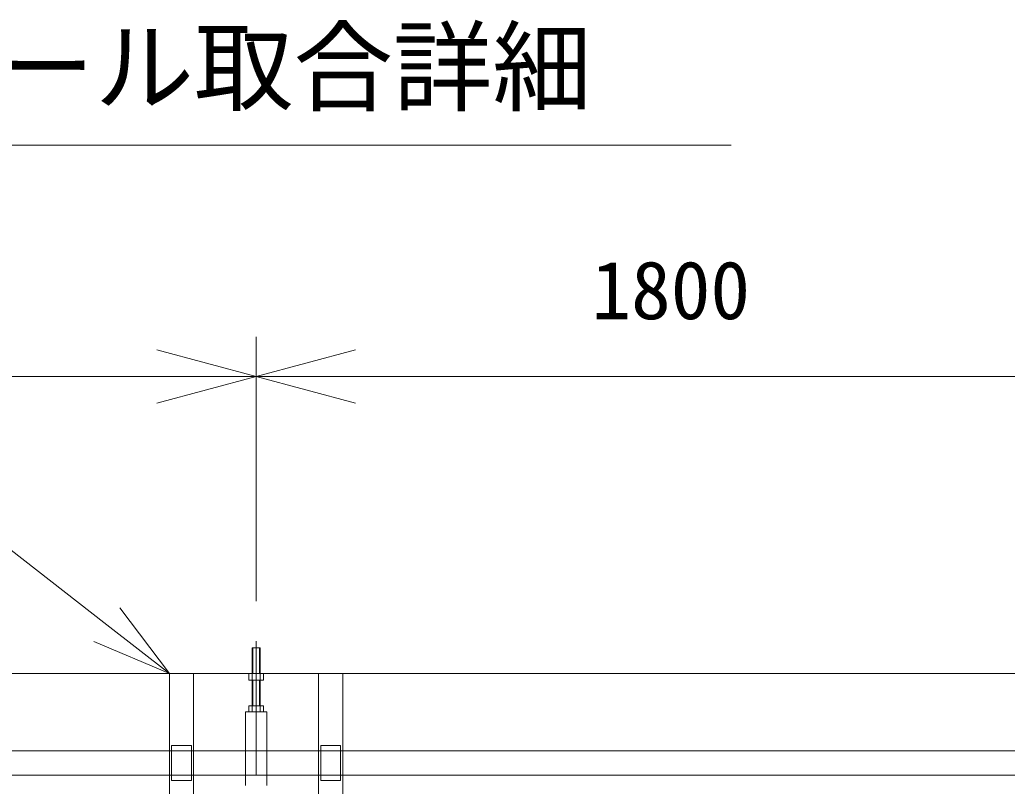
# Model space of a CAD drawing. Units: millimetres, scale not verified. Extents: x -7678 to 7678, y -9969 to 9969.
# Drawn here: x -4987 to -3001, y 4294 to 5838 of the extents above; entities that cross this region are included whole.
import ezdxf
from ezdxf.enums import TextEntityAlignment as Align

# ---------------------------------------------------------------- set-up
doc = ezdxf.new("R2010")
doc.units = ezdxf.units.MM
doc.header["$LTSCALE"] = 30
doc.linetypes.add('CHAIN2', pattern=[12, 9, -1, 1, -1])
for name, color, linetype, lineweight in [('0-3_40 強調実線', 1, 'Continuous', 18), ('0-5_32 補完一点鎖線', 6, 'CHAIN2', 18), ('0-6_30 補完実線', 6, 'Continuous', 18), ('0-D_05 寸法', 7, 'Continuous', 18), ('0-E_33 補完細線', 6, 'Continuous', 18)]:
    doc.layers.add(name, color=color, linetype=linetype, lineweight=lineweight)
doc.styles.add('ＭＳ ゴシック', font='')
doc.styles.get('ＭＳ ゴシック').set_extended_font_data('MS Gothic')

msp = doc.modelspace()

# ---------------------------------------------------------------- linework, layer by layer
at = {"layer": '0-3_40 強調実線'}
msp.add_line((-2252.24, 4521.22), (-6585.73, 4521.22), dxfattribs=at)
at = {"layer": '0-5_32 補完一点鎖線'}
msp.add_line((-4511.73, 4586.8), (-4511.73, 4312.22), dxfattribs=at)
at = {"layer": '0-6_30 補完実線'}
for p, q in [((-4686.03, 4521.22), (-4686.03, 3212.22)), ((-4686.03, 4521.22), (-4637.43, 4521.22)), ((-4637.43, 4521.22), (-4637.43, 3212.22)), ((-4519.73, 4443.97), (-4519.73, 4521.22)), ((-4503.73, 4521.22), (-4503.73, 4443.97)), ((-4386.03, 4521.22), (-4386.03, 3212.22)), ((-4386.03, 4521.22), (-4337.43, 4521.22)), ((-4337.43, 4521.22), (-4337.43, 3212.22)), ((-4490.38, 4443.97), (-4533.08, 4443.97)), ((-4681.73, 4376.22), (-4681.73, 4306.22)), ((-4641.73, 4376.22), (-4681.73, 4376.22)), ((-4641.73, 4376.22), (-4641.73, 4306.22)), ((-4381.73, 4376.22), (-4381.73, 4306.22)), ((-4381.73, 4376.22), (-4341.73, 4376.22)), ((-4341.73, 4376.22), (-4341.73, 4306.22)), ((-2537.73, 4365.52), (-6485.73, 4365.52)), ((-2537.73, 4316.92), (-6485.73, 4316.92)), ((-4641.73, 4306.22), (-4681.73, 4306.22)), ((-4381.73, 4306.22), (-4341.73, 4306.22))]:
    msp.add_line(p, q, dxfattribs=at)
for points in [[(-4519.73, 4521.22), (-4519.73, 4573.36), (-4503.73, 4573.36), (-4503.73, 4521.22)], [(-4526.73, 4443.97), (-4526.73, 4456.11), (-4496.73, 4456.11), (-4496.73, 4443.97)], [(-4533.08, 4296.22), (-4533.08, 4443.97), (-4490.38, 4443.97), (-4490.38, 4296.22)]]:
    msp.add_lwpolyline(points, dxfattribs=at)
msp.add_lwpolyline([(-4496.73, 4507.97), (-4526.73, 4507.97), (-4526.73, 4521.22), (-4496.73, 4521.22)], close=True, dxfattribs=at)
at = {"layer": '0-D_05 寸法'}
for p, q in [((-5236.49, 5585.32), (-3555.89, 5585.32)), ((-4511.73, 4666.8), (-4511.73, 5199.58)), ((-4511.73, 4666.8), (-4511.73, 5199.58)), ((-6140.73, 5119.58), (-4711.73, 5119.58)), ((-4511.73, 5119.58), (-4711.73, 5119.58)), ((-4511.73, 5119.58), (-4311.73, 5119.58)), ((-4311.73, 5119.58), (-2882.73, 5119.58)), ((-4686.03, 4521.22), (-4812.14, 4619.68))]:
    msp.add_line(p, q, dxfattribs=at)
for points in [[(-4812.14, 4619.68), (-5765.39, 5363.93), (-7047.09, 5363.93)], [(-4711.73, 5173.17), (-4511.73, 5119.58), (-4711.73, 5065.99)], [(-4311.73, 5065.99), (-4511.73, 5119.58), (-4311.73, 5173.17)], [(-4785.76, 4653.47), (-4686.03, 4521.22), (-4838.53, 4585.89)]]:
    msp.add_lwpolyline(points, dxfattribs=at)
at = {"layer": '0-E_33 補完細線'}
for p, q in [((-4518.48, 4521.22), (-4518.48, 4573.36)), ((-4504.98, 4573.36), (-4504.98, 4521.22)), ((-4518.48, 4456.11), (-4518.48, 4507.97)), ((-4504.98, 4507.97), (-4504.98, 4456.11))]:
    msp.add_line(p, q, dxfattribs=at)

# ---------------------------------------------------------------- texts
at = {"layer": '0-D_05 寸法', "style": 'ＭＳ ゴシック'}
for s, height, p in [('レール取合詳細', 146.6, (-5236.49, 5625.32)), ('1800', 117.3, (-3837.23, 5199.58))]:
    msp.add_text(s, height=height, dxfattribs=at).set_placement(p, align=Align.BOTTOM_LEFT)

doc.saveas('drawing.dxf')
